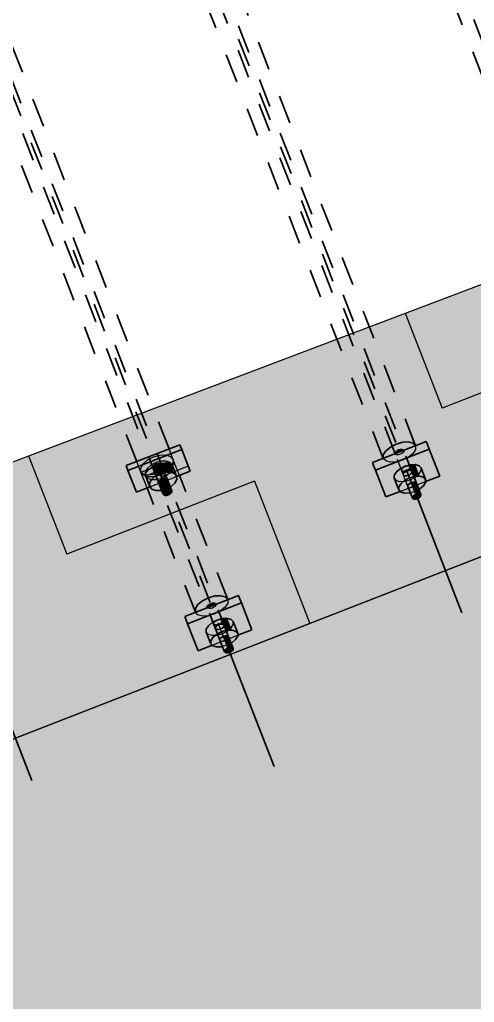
# Model space of a CAD drawing. Header units: metres. Extents: x 2688466 to 2688595, y 1221626 to 1221756.
# Drawn here: x 2688547.003 to 2688548.579, y 1221695.882 to 1221699.286 of the extents above; entities that cross this region are included whole.
import ezdxf

# ---------------------------------------------------------------- set-up
doc = ezdxf.new("R2010")
doc.units = ezdxf.units.M
doc.linetypes.add('AUSGEZOGEN', pattern=[0])
doc.linetypes.add('VERDECKT2_S2', pattern=[0.15, 0.1, -0.05])
for name, color, linetype, lineweight in [('Beton Ansicht', 7, 'AUSGEZOGEN', 35), ('Schnittbeschriftung', 7, 'AUSGEZOGEN', 50), ('Standard', 7, 'AUSGEZOGEN', 13)]:
    doc.layers.add(name, color=color, linetype=linetype, lineweight=lineweight)

msp = doc.modelspace()

# ---------------------------------------------------------------- hatches: boundary and pattern name
at = {"layer": 'Beton Ansicht', "linetype": 'AUSGEZOGEN', "lineweight": 13, "transparency": 33554687}
for color, points in [(6, [(2688548.4162, 1221697.8142), (2688548.4123, 1221697.8241), (2688548.226, 1221697.7515), (2688548.2298, 1221697.7416)]), (6, [(2688547.3716, 1221697.7409), (2688547.3782, 1221697.7238), (2688547.5646, 1221697.7964), (2688547.558, 1221697.8135)]), (6, [(2688547.3782, 1221697.7238), (2688547.4074, 1221697.6489), (2688547.4544, 1221697.6672), (2688547.4536, 1221697.6682), (2688547.4388, 1221697.706), (2688547.4395, 1221697.7147), (2688547.4472, 1221697.7248), (2688547.4607, 1221697.7349), (2688547.478, 1221697.7433), (2688547.4964, 1221697.7488), (2688547.5131, 1221697.7505), (2688547.5256, 1221697.7482), (2688547.532, 1221697.7423), (2688547.5468, 1221697.7045), (2688547.5468, 1221697.7032), (2688547.5938, 1221697.7215), (2688547.5646, 1221697.7964)]), (6, [(2688548.2298, 1221697.7416), (2688548.2361, 1221697.7254), (2688548.4225, 1221697.798), (2688548.4162, 1221697.8142)]), (6, [(2688548.2361, 1221697.7254), (2688548.2724, 1221697.6323), (2688548.3215, 1221697.6514), (2688548.3166, 1221697.6567), (2688548.3009, 1221697.697), (2688548.3009, 1221697.7073), (2688548.3081, 1221697.7188), (2688548.3212, 1221697.7297), (2688548.3384, 1221697.7384), (2688548.3569, 1221697.7436), (2688548.374, 1221697.7445), (2688548.387, 1221697.7408), (2688548.3941, 1221697.7333), (2688548.4098, 1221697.6929), (2688548.4097, 1221697.6857), (2688548.4588, 1221697.7048), (2688548.4225, 1221697.798)]), (5, [(2688548.3108, 1221697.7925), (2688548.3066, 1221697.789), (2688548.3086, 1221697.7837), (2688548.3135, 1221697.7856)]), (5, [(2688548.3163, 1221697.7952), (2688548.3108, 1221697.7925), (2688548.3135, 1221697.7856), (2688548.3192, 1221697.7878)]), (5, [(2688548.3222, 1221697.7969), (2688548.3163, 1221697.7952), (2688548.3192, 1221697.7878), (2688548.3249, 1221697.79)]), (5, [(2688548.3277, 1221697.7972), (2688548.3222, 1221697.7969), (2688548.3249, 1221697.79), (2688548.3297, 1221697.7919)]), (5, [(2688548.3318, 1221697.796), (2688548.3277, 1221697.7972), (2688548.3297, 1221697.7919), (2688548.3329, 1221697.7932)]), (5, [(2688548.3341, 1221697.7936), (2688548.3318, 1221697.796), (2688548.3329, 1221697.7932)]), (5, [(2688548.3066, 1221697.789), (2688548.3043, 1221697.7853), (2688548.3054, 1221697.7824), (2688548.3086, 1221697.7837)]), (5, [(2688548.3043, 1221697.7853), (2688548.3043, 1221697.782), (2688548.3054, 1221697.7824)]), (5, [(2688547.4531, 1221697.6798), (2688547.4599, 1221697.6924), (2688547.4472, 1221697.7248), (2688547.4395, 1221697.7147)]), (5, [(2688547.4599, 1221697.6924), (2688547.4727, 1221697.7041), (2688547.4607, 1221697.7349), (2688547.4472, 1221697.7248)]), (5, [(2688547.4727, 1221697.7041), (2688547.4898, 1221697.713), (2688547.478, 1221697.7433), (2688547.4607, 1221697.7349)]), (5, [(2688547.4898, 1221697.713), (2688547.5084, 1221697.7179), (2688547.4964, 1221697.7488), (2688547.478, 1221697.7433)]), (5, [(2688547.5084, 1221697.7179), (2688547.5257, 1221697.718), (2688547.5131, 1221697.7505), (2688547.4964, 1221697.7488)]), (5, [(2688547.5257, 1221697.718), (2688547.5392, 1221697.7133), (2688547.5256, 1221697.7482), (2688547.5131, 1221697.7505)]), (5, [(2688547.5392, 1221697.7133), (2688547.5468, 1221697.7045), (2688547.532, 1221697.7423), (2688547.5256, 1221697.7482)]), (5, [(2688548.3238, 1221697.6784), (2688548.337, 1221697.6894), (2688548.3212, 1221697.7297), (2688548.3081, 1221697.7188)]), (5, [(2688548.337, 1221697.6894), (2688548.3541, 1221697.6981), (2688548.3384, 1221697.7384), (2688548.3212, 1221697.7297)]), (5, [(2688548.3541, 1221697.6981), (2688548.3726, 1221697.7033), (2688548.3569, 1221697.7436), (2688548.3384, 1221697.7384)]), (5, [(2688548.3726, 1221697.7033), (2688548.3897, 1221697.7041), (2688548.374, 1221697.7445), (2688548.3569, 1221697.7436)]), (5, [(2688548.3897, 1221697.7041), (2688548.4027, 1221697.7005), (2688548.387, 1221697.7408), (2688548.374, 1221697.7445)]), (5, [(2688548.4027, 1221697.7005), (2688548.4098, 1221697.6929), (2688548.3941, 1221697.7333), (2688548.387, 1221697.7408)]), (5, [(2688547.4536, 1221697.6682), (2688547.4531, 1221697.6798), (2688547.4395, 1221697.7147), (2688547.4388, 1221697.706)]), (5, [(2688547.5276, 1221697.6686), (2688547.5405, 1221697.6802), (2688547.5472, 1221697.6928), (2688547.5468, 1221697.7045), (2688547.5392, 1221697.7133), (2688547.5257, 1221697.718), (2688547.5084, 1221697.7179), (2688547.4898, 1221697.713), (2688547.4727, 1221697.7041), (2688547.4599, 1221697.6924), (2688547.4531, 1221697.6798), (2688547.4536, 1221697.6682), (2688547.4611, 1221697.6593), (2688547.4746, 1221697.6546), (2688547.4919, 1221697.6547), (2688547.495, 1221697.6555), (2688547.4853, 1221697.6805), (2688547.4851, 1221697.6842), (2688547.4873, 1221697.6883), (2688547.4914, 1221697.692), (2688547.4968, 1221697.6949), (2688547.5028, 1221697.6964), (2688547.5083, 1221697.6965), (2688547.5127, 1221697.6949), (2688547.5151, 1221697.6921), (2688547.5248, 1221697.6671)]), (5, [(2688547.5, 1221697.6461), (2688547.5021, 1221697.6501), (2688547.4873, 1221697.6883), (2688547.4851, 1221697.6842)]), (5, [(2688547.5021, 1221697.6501), (2688547.5062, 1221697.6538), (2688547.4914, 1221697.692), (2688547.4873, 1221697.6883)]), (5, [(2688547.5062, 1221697.6538), (2688547.5117, 1221697.6567), (2688547.4968, 1221697.6949), (2688547.4914, 1221697.692)]), (5, [(2688547.5117, 1221697.6567), (2688547.5177, 1221697.6583), (2688547.5028, 1221697.6964), (2688547.4968, 1221697.6949)]), (5, [(2688547.5177, 1221697.6583), (2688547.5232, 1221697.6583), (2688547.5083, 1221697.6965), (2688547.5028, 1221697.6964)]), (5, [(2688547.5232, 1221697.6583), (2688547.5275, 1221697.6568), (2688547.5127, 1221697.6949), (2688547.5083, 1221697.6965)]), (5, [(2688547.5275, 1221697.6568), (2688547.5299, 1221697.654), (2688547.5151, 1221697.6921), (2688547.5127, 1221697.6949)]), (5, [(2688548.3167, 1221697.6669), (2688548.3238, 1221697.6784), (2688548.3081, 1221697.7188), (2688548.3009, 1221697.7073)]), (5, [(2688548.3166, 1221697.6567), (2688548.3167, 1221697.6669), (2688548.3009, 1221697.7073), (2688548.3009, 1221697.697)]), (5, [(2688548.3894, 1221697.6602), (2688548.4025, 1221697.6712), (2688548.4097, 1221697.6826), (2688548.4098, 1221697.6929), (2688548.4027, 1221697.7005), (2688548.3897, 1221697.7041), (2688548.3726, 1221697.7033), (2688548.3541, 1221697.6981), (2688548.337, 1221697.6894), (2688548.3238, 1221697.6784), (2688548.3167, 1221697.6669), (2688548.3166, 1221697.6567), (2688548.3236, 1221697.6491), (2688548.3366, 1221697.6455), (2688548.3537, 1221697.6463), (2688548.3568, 1221697.6472), (2688548.3483, 1221697.669), (2688548.3483, 1221697.6723), (2688548.3506, 1221697.676), (2688548.3548, 1221697.6795), (2688548.3603, 1221697.6823), (2688548.3662, 1221697.6839), (2688548.3717, 1221697.6842), (2688548.3758, 1221697.683), (2688548.3781, 1221697.6806), (2688548.3866, 1221697.6588)]), (5, [(2688547.5001, 1221697.6423), (2688547.5, 1221697.6461), (2688547.4851, 1221697.6842), (2688547.4853, 1221697.6805)]), (5, [(2688547.5279, 1221697.6462), (2688547.5301, 1221697.6502), (2688547.5299, 1221697.654), (2688547.5275, 1221697.6568), (2688547.5232, 1221697.6583), (2688547.5177, 1221697.6583), (2688547.5117, 1221697.6567), (2688547.5062, 1221697.6538), (2688547.5021, 1221697.6501), (2688547.5, 1221697.6461), (2688547.5001, 1221697.6423), (2688547.5025, 1221697.6395), (2688547.5068, 1221697.638), (2688547.5124, 1221697.638), (2688547.5184, 1221697.6396), (2688547.5238, 1221697.6425)]), (5, [(2688548.364, 1221697.6319), (2688548.3663, 1221697.6356), (2688548.3506, 1221697.676), (2688548.3483, 1221697.6723)]), (5, [(2688548.364, 1221697.6286), (2688548.364, 1221697.6319), (2688548.3483, 1221697.6723), (2688548.3483, 1221697.669)]), (5, [(2688548.3663, 1221697.6356), (2688548.3705, 1221697.6391), (2688548.3548, 1221697.6795), (2688548.3506, 1221697.676)]), (5, [(2688548.3705, 1221697.6391), (2688548.376, 1221697.6419), (2688548.3603, 1221697.6823), (2688548.3548, 1221697.6795)]), (5, [(2688548.376, 1221697.6419), (2688548.3819, 1221697.6436), (2688548.3662, 1221697.6839), (2688548.3603, 1221697.6823)]), (5, [(2688548.3819, 1221697.6436), (2688548.3874, 1221697.6438), (2688548.3717, 1221697.6842), (2688548.3662, 1221697.6839)]), (5, [(2688548.3874, 1221697.6438), (2688548.3916, 1221697.6427), (2688548.3758, 1221697.683), (2688548.3717, 1221697.6842)]), (5, [(2688548.3916, 1221697.6427), (2688548.3938, 1221697.6403), (2688548.3781, 1221697.6806), (2688548.3758, 1221697.683)]), (5, [(2688548.3915, 1221697.6333), (2688548.3938, 1221697.637), (2688548.3938, 1221697.6403), (2688548.3916, 1221697.6427), (2688548.3874, 1221697.6438), (2688548.3819, 1221697.6436), (2688548.376, 1221697.6419), (2688548.3705, 1221697.6391), (2688548.3663, 1221697.6356), (2688548.364, 1221697.6319), (2688548.364, 1221697.6286), (2688548.3662, 1221697.6262), (2688548.3704, 1221697.6251), (2688548.3759, 1221697.6253), (2688548.3818, 1221697.627), (2688548.3873, 1221697.6298)]), (6, [(2688547.7651, 1221697.2816), (2688547.7612, 1221697.2915), (2688547.5749, 1221697.2189), (2688547.5787, 1221697.209)]), (6, [(2688547.5787, 1221697.209), (2688547.585, 1221697.1928), (2688547.7714, 1221697.2654), (2688547.7651, 1221697.2816)]), (6, [(2688547.585, 1221697.1928), (2688547.6213, 1221697.0997), (2688547.6704, 1221697.1188), (2688547.6655, 1221697.1241), (2688547.6498, 1221697.1644), (2688547.6498, 1221697.1747), (2688547.657, 1221697.1862), (2688547.6701, 1221697.1971), (2688547.6873, 1221697.2058), (2688547.7058, 1221697.211), (2688547.7229, 1221697.2119), (2688547.7359, 1221697.2082), (2688547.7429, 1221697.2007), (2688547.7587, 1221697.1603), (2688547.7586, 1221697.1531), (2688547.8077, 1221697.1722), (2688547.7714, 1221697.2654)]), (5, [(2688547.6555, 1221697.2564), (2688547.6532, 1221697.2527), (2688547.6543, 1221697.2498), (2688547.6575, 1221697.2511)]), (5, [(2688547.6532, 1221697.2527), (2688547.6532, 1221697.2494), (2688547.6543, 1221697.2498)]), (5, [(2688547.6597, 1221697.2599), (2688547.6555, 1221697.2564), (2688547.6575, 1221697.2511), (2688547.6624, 1221697.253)]), (5, [(2688547.6652, 1221697.2626), (2688547.6597, 1221697.2599), (2688547.6624, 1221697.253), (2688547.6681, 1221697.2552)]), (5, [(2688547.6711, 1221697.2643), (2688547.6652, 1221697.2626), (2688547.6681, 1221697.2552), (2688547.6738, 1221697.2574)]), (5, [(2688547.6766, 1221697.2646), (2688547.6711, 1221697.2643), (2688547.6738, 1221697.2574), (2688547.6786, 1221697.2593)]), (5, [(2688547.6807, 1221697.2634), (2688547.6766, 1221697.2646), (2688547.6786, 1221697.2593), (2688547.6818, 1221697.2606)]), (5, [(2688547.683, 1221697.261), (2688547.6807, 1221697.2634), (2688547.6818, 1221697.2606)]), (5, [(2688547.703, 1221697.1655), (2688547.7215, 1221697.1707), (2688547.7058, 1221697.211), (2688547.6873, 1221697.2058)]), (5, [(2688547.7215, 1221697.1707), (2688547.7386, 1221697.1715), (2688547.7229, 1221697.2119), (2688547.7058, 1221697.211)]), (5, [(2688547.7386, 1221697.1715), (2688547.7516, 1221697.1679), (2688547.7359, 1221697.2082), (2688547.7229, 1221697.2119)]), (5, [(2688547.6656, 1221697.1344), (2688547.6727, 1221697.1458), (2688547.657, 1221697.1862), (2688547.6498, 1221697.1747)]), (5, [(2688547.6727, 1221697.1458), (2688547.6859, 1221697.1568), (2688547.6701, 1221697.1971), (2688547.657, 1221697.1862)]), (5, [(2688547.6859, 1221697.1568), (2688547.703, 1221697.1655), (2688547.6873, 1221697.2058), (2688547.6701, 1221697.1971)]), (5, [(2688547.7516, 1221697.1679), (2688547.7587, 1221697.1603), (2688547.7429, 1221697.2007), (2688547.7359, 1221697.2082)]), (5, [(2688547.6655, 1221697.1241), (2688547.6656, 1221697.1344), (2688547.6498, 1221697.1747), (2688547.6498, 1221697.1644)]), (5, [(2688547.7383, 1221697.1276), (2688547.7514, 1221697.1386), (2688547.7586, 1221697.15), (2688547.7587, 1221697.1603), (2688547.7516, 1221697.1679), (2688547.7386, 1221697.1715), (2688547.7215, 1221697.1707), (2688547.703, 1221697.1655), (2688547.6859, 1221697.1568), (2688547.6727, 1221697.1458), (2688547.6656, 1221697.1344), (2688547.6655, 1221697.1241), (2688547.6725, 1221697.1165), (2688547.6855, 1221697.1129), (2688547.7026, 1221697.1137), (2688547.7057, 1221697.1146), (2688547.6972, 1221697.1364), (2688547.6972, 1221697.1397), (2688547.6995, 1221697.1434), (2688547.7037, 1221697.1469), (2688547.7092, 1221697.1497), (2688547.7151, 1221697.1513), (2688547.7206, 1221697.1516), (2688547.7247, 1221697.1504), (2688547.727, 1221697.148), (2688547.7355, 1221697.1262)]), (5, [(2688547.7129, 1221697.0993), (2688547.7152, 1221697.103), (2688547.6995, 1221697.1434), (2688547.6972, 1221697.1397)]), (5, [(2688547.7152, 1221697.103), (2688547.7194, 1221697.1065), (2688547.7037, 1221697.1469), (2688547.6995, 1221697.1434)]), (5, [(2688547.7194, 1221697.1065), (2688547.7249, 1221697.1093), (2688547.7092, 1221697.1497), (2688547.7037, 1221697.1469)]), (5, [(2688547.7249, 1221697.1093), (2688547.7308, 1221697.111), (2688547.7151, 1221697.1513), (2688547.7092, 1221697.1497)]), (5, [(2688547.7308, 1221697.111), (2688547.7363, 1221697.1112), (2688547.7206, 1221697.1516), (2688547.7151, 1221697.1513)]), (5, [(2688547.7363, 1221697.1112), (2688547.7404, 1221697.1101), (2688547.7247, 1221697.1504), (2688547.7206, 1221697.1516)]), (5, [(2688547.7404, 1221697.1101), (2688547.7427, 1221697.1077), (2688547.727, 1221697.148), (2688547.7247, 1221697.1504)]), (5, [(2688547.7129, 1221697.096), (2688547.7129, 1221697.0993), (2688547.6972, 1221697.1397), (2688547.6972, 1221697.1364)]), (5, [(2688547.7404, 1221697.1007), (2688547.7427, 1221697.1044), (2688547.7427, 1221697.1077), (2688547.7404, 1221697.1101), (2688547.7363, 1221697.1112), (2688547.7308, 1221697.111), (2688547.7249, 1221697.1093), (2688547.7194, 1221697.1065), (2688547.7152, 1221697.103), (2688547.7129, 1221697.0993), (2688547.7129, 1221697.096), (2688547.7151, 1221697.0936), (2688547.7193, 1221697.0925), (2688547.7248, 1221697.0927), (2688547.7307, 1221697.0944), (2688547.7362, 1221697.0972)])]:
    msp.add_hatch(color=color, dxfattribs=at).paths.add_polyline_path(points)
at = {"layer": 'Standard', "linetype": 'AUSGEZOGEN', "lineweight": 13, "transparency": 33554559}
h = msp.add_hatch(color=7, dxfattribs=at)
h.set_gradient(color1=(140, 255, 140), color2=(140, 255, 140), one_color=1)
h.paths.add_polyline_path([(2688556.6801, 1221701.5129), (2688556.0548, 1221701.2597), (2688551.9919, 1221699.6639), (2688551.4983, 1221699.4705), (2688548.6365, 1221698.3814), (2688546.3199, 1221697.5047), (2688546.049, 1221697.4036), (2688543.6358, 1221696.4948), (2688543.975, 1221695.6237), (2688560.9653, 1221702.2407), (2688560.639, 1221703.0785)], flags=0)
at = {"layer": 'Standard', "linetype": 'AUSGEZOGEN', "lineweight": 25, "transparency": 33554687}
h = msp.add_hatch(dxfattribs=at)
h.set_pattern_fill('MUSTER', scale=0.6975, angle=201.28, style=0, pattern_type=2)
h.set_pattern_definition([(201.28, (2688527.2504, 1221729.3488), (-0.396802, -0.903084), [0.6975, -0.6975]), (291.28, (2688527.2504, 1221729.3488), (0.903084, -0.396802), [0.6975, -0.6975])])
h.paths.add_polyline_path([(2688556.0548, 1221701.2597), (2688551.9919, 1221699.6639), (2688551.4983, 1221699.4705), (2688548.6365, 1221698.3814), (2688546.3199, 1221697.5047), (2688546.049, 1221697.4036), (2688543.6358, 1221696.4948), (2688543.975, 1221695.6237), (2688560.9653, 1221702.2407), (2688560.639, 1221703.0785), (2688556.6801, 1221701.5129)], flags=0)
at = {"layer": 'Standard', "linetype": 'AUSGEZOGEN', "lineweight": 13, "transparency": 33554559}
h = msp.add_hatch(color=7, dxfattribs=at)
h.set_gradient(color1=(199, 199, 199), color2=(199, 199, 199), one_color=1)
h.paths.add_polyline_path([(2688555.2868, 1221693.8585), (2688555.5198, 1221693.9492), (2688554.4129, 1221696.7913), (2688561.9452, 1221699.7248), (2688560.9653, 1221702.2407), (2688546.1183, 1221696.4584), (2688547.4735, 1221692.9785), (2688548.6987, 1221693.1392), (2688548.7606, 1221692.9802), (2688554.7243, 1221695.3028)], flags=0)

# ---------------------------------------------------------------- linework, layer by layer
at = {"layer": 'Beton Ansicht', "linetype": 'VERDECKT2_S2', "lineweight": 35, "transparency": 33554687}
for p, q in [((2688548.8998, 1221698.3361), (2688547.1307, 1221702.8785)), ((2688548.9762, 1221698.2612), (2688547.1717, 1221702.8944)), ((2688548.3789, 1221697.6344), (2688546.4226, 1221702.6577)), ((2688548.3043, 1221697.782), (2688546.4185, 1221702.6239)), ((2688548.3781, 1221697.6806), (2688546.4484, 1221702.6355)), ((2688548.3751, 1221697.8096), (2688546.4894, 1221702.6515)), ((2688548.2633, 1221697.766), (2688546.3775, 1221702.6079)), ((2688547.515, 1221697.6481), (2688545.6832, 1221702.3517)), ((2688547.5151, 1221697.6921), (2688545.7106, 1221702.3254)), ((2688547.5207, 1221697.799), (2688545.7516, 1221702.3414)), ((2688547.4089, 1221697.7554), (2688545.6398, 1221702.2978)), ((2688547.4853, 1221697.6805), (2688545.6808, 1221702.3138)), ((2688547.724, 1221697.277), (2688547.5565, 1221697.707)), ((2688547.6122, 1221697.2334), (2688547.4447, 1221697.6635)), ((2688547.727, 1221697.148), (2688547.5299, 1221697.654)), ((2688547.6972, 1221697.1364), (2688547.5001, 1221697.6423)), ((2688547.6637, 1221697.2665), (2688547.515, 1221697.6481))]:
    msp.add_line(p, q, dxfattribs=at)
at = {"layer": 'Beton Ansicht', "linetype": 'AUSGEZOGEN', "lineweight": 35, "transparency": 33554687}
for p, q in [((2688548.226, 1221697.7515), (2688548.4123, 1221697.8241)), ((2688548.4162, 1221697.8142), (2688548.4123, 1221697.8241)), ((2688547.3716, 1221697.7409), (2688547.558, 1221697.8135)), ((2688547.5646, 1221697.7964), (2688547.3782, 1221697.7238)), ((2688547.558, 1221697.8135), (2688547.5646, 1221697.7964)), ((2688547.5938, 1221697.7215), (2688547.5646, 1221697.7964)), ((2688548.4225, 1221697.798), (2688548.2361, 1221697.7254)), ((2688548.2633, 1221697.7784), (2688548.2719, 1221697.7922)), ((2688548.2719, 1221697.7922), (2688548.2877, 1221697.8053)), ((2688548.2877, 1221697.8053), (2688548.3083, 1221697.8157)), ((2688548.3066, 1221697.789), (2688548.3108, 1221697.7925)), ((2688548.3083, 1221697.8157), (2688548.3305, 1221697.822)), ((2688548.3108, 1221697.7925), (2688548.3163, 1221697.7952)), ((2688548.3163, 1221697.7952), (2688548.3222, 1221697.7969)), ((2688548.3222, 1221697.7969), (2688548.3277, 1221697.7972)), ((2688548.3277, 1221697.7972), (2688548.3318, 1221697.796)), ((2688548.3305, 1221697.822), (2688548.351, 1221697.823)), ((2688548.3318, 1221697.796), (2688548.3341, 1221697.7936)), ((2688548.351, 1221697.823), (2688548.3667, 1221697.8186)), ((2688548.3667, 1221697.8186), (2688548.3751, 1221697.8096)), ((2688548.4162, 1221697.8142), (2688548.4225, 1221697.798)), ((2688548.4588, 1221697.7048), (2688548.4225, 1221697.798)), ((2688548.2633, 1221697.766), (2688548.2633, 1221697.7784)), ((2688548.3043, 1221697.7853), (2688548.3066, 1221697.789)), ((2688548.3043, 1221697.782), (2688548.3043, 1221697.7853)), ((2688547.3716, 1221697.7409), (2688547.3782, 1221697.7238)), ((2688547.3782, 1221697.7238), (2688547.4074, 1221697.6489)), ((2688547.4472, 1221697.7248), (2688547.4395, 1221697.7147)), ((2688547.4607, 1221697.7349), (2688547.4472, 1221697.7248)), ((2688547.478, 1221697.7433), (2688547.4607, 1221697.7349)), ((2688547.4964, 1221697.7488), (2688547.478, 1221697.7433)), ((2688547.5131, 1221697.7505), (2688547.4964, 1221697.7488)), ((2688547.5256, 1221697.7482), (2688547.5131, 1221697.7505)), ((2688547.532, 1221697.7423), (2688547.5256, 1221697.7482)), ((2688547.532, 1221697.7423), (2688547.5468, 1221697.7045)), ((2688547.5468, 1221697.7032), (2688547.5938, 1221697.7215)), ((2688548.226, 1221697.7515), (2688548.2298, 1221697.7416)), ((2688548.2298, 1221697.7416), (2688548.2361, 1221697.7254)), ((2688548.2361, 1221697.7254), (2688548.2724, 1221697.6323)), ((2688548.3212, 1221697.7297), (2688548.3081, 1221697.7188)), ((2688548.3384, 1221697.7384), (2688548.3212, 1221697.7297)), ((2688548.3569, 1221697.7436), (2688548.3384, 1221697.7384)), ((2688548.374, 1221697.7445), (2688548.3569, 1221697.7436)), ((2688548.387, 1221697.7408), (2688548.374, 1221697.7445)), ((2688548.3941, 1221697.7333), (2688548.387, 1221697.7408)), ((2688548.3941, 1221697.7333), (2688548.4098, 1221697.6929)), ((2688547.4395, 1221697.7147), (2688547.4388, 1221697.706)), ((2688547.4388, 1221697.706), (2688547.4536, 1221697.6682)), ((2688547.4531, 1221697.6798), (2688547.4599, 1221697.6924)), ((2688547.4599, 1221697.6924), (2688547.4727, 1221697.7041)), ((2688547.4727, 1221697.7041), (2688547.4898, 1221697.713)), ((2688547.4851, 1221697.6842), (2688547.4873, 1221697.6883)), ((2688547.4873, 1221697.6883), (2688547.4914, 1221697.692)), ((2688547.4898, 1221697.713), (2688547.5084, 1221697.7179)), ((2688547.4914, 1221697.692), (2688547.4968, 1221697.6949)), ((2688547.4968, 1221697.6949), (2688547.5028, 1221697.6964)), ((2688547.5028, 1221697.6964), (2688547.5083, 1221697.6965)), ((2688547.5083, 1221697.6965), (2688547.5127, 1221697.6949)), ((2688547.5084, 1221697.7179), (2688547.5257, 1221697.718)), ((2688547.5127, 1221697.6949), (2688547.5151, 1221697.6921)), ((2688547.5299, 1221697.654), (2688547.5151, 1221697.6921)), ((2688547.5257, 1221697.718), (2688547.5392, 1221697.7133)), ((2688547.5392, 1221697.7133), (2688547.5468, 1221697.7045)), ((2688547.5472, 1221697.6928), (2688547.5405, 1221697.6802)), ((2688547.5468, 1221697.7045), (2688547.5472, 1221697.6928)), ((2688548.3081, 1221697.7188), (2688548.3009, 1221697.7073)), ((2688548.3009, 1221697.7073), (2688548.3009, 1221697.697)), ((2688548.3009, 1221697.697), (2688548.3166, 1221697.6567)), ((2688548.3238, 1221697.6784), (2688548.337, 1221697.6894)), ((2688548.337, 1221697.6894), (2688548.3541, 1221697.6981)), ((2688548.3541, 1221697.6981), (2688548.3726, 1221697.7033)), ((2688548.3726, 1221697.7033), (2688548.3897, 1221697.7041)), ((2688548.3897, 1221697.7041), (2688548.4027, 1221697.7005)), ((2688548.4027, 1221697.7005), (2688548.4098, 1221697.6929)), ((2688548.4097, 1221697.6857), (2688548.4588, 1221697.7048)), ((2688548.4098, 1221697.6929), (2688548.4097, 1221697.6826)), ((2688547.4074, 1221697.6489), (2688547.4544, 1221697.6672)), ((2688547.4536, 1221697.6682), (2688547.4531, 1221697.6798)), ((2688547.4611, 1221697.6593), (2688547.4536, 1221697.6682)), ((2688547.4746, 1221697.6546), (2688547.4611, 1221697.6593)), ((2688547.4919, 1221697.6547), (2688547.4746, 1221697.6546)), ((2688547.4853, 1221697.6805), (2688547.4851, 1221697.6842)), ((2688547.5001, 1221697.6423), (2688547.4853, 1221697.6805)), ((2688547.495, 1221697.6555), (2688547.4919, 1221697.6547)), ((2688547.5021, 1221697.6501), (2688547.5062, 1221697.6538)), ((2688547.5062, 1221697.6538), (2688547.5117, 1221697.6567)), ((2688547.5117, 1221697.6567), (2688547.5177, 1221697.6583)), ((2688547.5177, 1221697.6583), (2688547.5232, 1221697.6583)), ((2688547.5232, 1221697.6583), (2688547.5275, 1221697.6568)), ((2688547.5276, 1221697.6686), (2688547.5248, 1221697.6671)), ((2688547.5275, 1221697.6568), (2688547.5299, 1221697.654)), ((2688547.5405, 1221697.6802), (2688547.5276, 1221697.6686)), ((2688547.5299, 1221697.654), (2688547.5301, 1221697.6502)), ((2688548.3166, 1221697.6567), (2688548.3167, 1221697.6669)), ((2688548.3236, 1221697.6491), (2688548.3166, 1221697.6567)), ((2688548.3167, 1221697.6669), (2688548.3238, 1221697.6784)), ((2688548.3506, 1221697.676), (2688548.3483, 1221697.6723)), ((2688548.3483, 1221697.6723), (2688548.3483, 1221697.669)), ((2688548.364, 1221697.6286), (2688548.3483, 1221697.669)), ((2688548.3548, 1221697.6795), (2688548.3506, 1221697.676)), ((2688548.3603, 1221697.6823), (2688548.3548, 1221697.6795)), ((2688548.3662, 1221697.6839), (2688548.3603, 1221697.6823)), ((2688548.3717, 1221697.6842), (2688548.3662, 1221697.6839)), ((2688548.3758, 1221697.683), (2688548.3717, 1221697.6842)), ((2688548.3781, 1221697.6806), (2688548.3758, 1221697.683)), ((2688548.3938, 1221697.6403), (2688548.3781, 1221697.6806)), ((2688548.3894, 1221697.6602), (2688548.3866, 1221697.6588)), ((2688548.4025, 1221697.6712), (2688548.3894, 1221697.6602)), ((2688548.4097, 1221697.6826), (2688548.4025, 1221697.6712)), ((2688547.5, 1221697.6461), (2688547.5021, 1221697.6501)), ((2688547.5001, 1221697.6423), (2688547.5, 1221697.6461)), ((2688547.5025, 1221697.6395), (2688547.5001, 1221697.6423)), ((2688547.5068, 1221697.638), (2688547.5025, 1221697.6395)), ((2688547.5124, 1221697.638), (2688547.5068, 1221697.638)), ((2688547.5184, 1221697.6396), (2688547.5124, 1221697.638)), ((2688547.5238, 1221697.6425), (2688547.5184, 1221697.6396)), ((2688547.5279, 1221697.6462), (2688547.5238, 1221697.6425)), ((2688547.5301, 1221697.6502), (2688547.5279, 1221697.6462)), ((2688548.2724, 1221697.6323), (2688548.3215, 1221697.6514)), ((2688548.3366, 1221697.6455), (2688548.3236, 1221697.6491)), ((2688548.3537, 1221697.6463), (2688548.3366, 1221697.6455)), ((2688548.3568, 1221697.6472), (2688548.3537, 1221697.6463)), ((2688548.364, 1221697.6319), (2688548.3663, 1221697.6356)), ((2688548.364, 1221697.6286), (2688548.364, 1221697.6319)), ((2688548.3662, 1221697.6262), (2688548.364, 1221697.6286)), ((2688548.3704, 1221697.6251), (2688548.3662, 1221697.6262)), ((2688548.3663, 1221697.6356), (2688548.3705, 1221697.6391)), ((2688548.3759, 1221697.6253), (2688548.3704, 1221697.6251)), ((2688548.3705, 1221697.6391), (2688548.376, 1221697.6419)), ((2688548.3818, 1221697.627), (2688548.3759, 1221697.6253)), ((2688548.376, 1221697.6419), (2688548.3819, 1221697.6436)), ((2688548.536, 1221697.231), (2688548.3789, 1221697.6344)), ((2688548.3873, 1221697.6298), (2688548.3818, 1221697.627)), ((2688548.3819, 1221697.6436), (2688548.3874, 1221697.6438)), ((2688548.3915, 1221697.6333), (2688548.3873, 1221697.6298)), ((2688548.3874, 1221697.6438), (2688548.3916, 1221697.6427)), ((2688548.3938, 1221697.637), (2688548.3915, 1221697.6333)), ((2688548.3916, 1221697.6427), (2688548.3938, 1221697.6403)), ((2688548.3938, 1221697.6403), (2688548.3938, 1221697.637)), ((2688547.5749, 1221697.2189), (2688547.7612, 1221697.2915)), ((2688547.6366, 1221697.2727), (2688547.6572, 1221697.2831)), ((2688547.6572, 1221697.2831), (2688547.6794, 1221697.2894)), ((2688547.6794, 1221697.2894), (2688547.6999, 1221697.2904)), ((2688547.6999, 1221697.2904), (2688547.7155, 1221697.286)), ((2688547.7155, 1221697.286), (2688547.724, 1221697.277)), ((2688547.7651, 1221697.2816), (2688547.7612, 1221697.2915)), ((2688547.7651, 1221697.2816), (2688547.7714, 1221697.2654)), ((2688547.7714, 1221697.2654), (2688547.585, 1221697.1928)), ((2688547.6122, 1221697.2458), (2688547.6208, 1221697.2596)), ((2688547.6122, 1221697.2334), (2688547.6122, 1221697.2458)), ((2688547.6208, 1221697.2596), (2688547.6366, 1221697.2727)), ((2688547.6532, 1221697.2527), (2688547.6555, 1221697.2564)), ((2688547.6532, 1221697.2494), (2688547.6532, 1221697.2527)), ((2688547.6555, 1221697.2564), (2688547.6597, 1221697.2599)), ((2688547.6597, 1221697.2599), (2688547.6652, 1221697.2626)), ((2688547.6652, 1221697.2626), (2688547.6711, 1221697.2643)), ((2688547.6711, 1221697.2643), (2688547.6766, 1221697.2646)), ((2688547.6766, 1221697.2646), (2688547.6807, 1221697.2634)), ((2688547.6807, 1221697.2634), (2688547.683, 1221697.261)), ((2688547.8077, 1221697.1722), (2688547.7714, 1221697.2654)), ((2688547.5749, 1221697.2189), (2688547.5787, 1221697.209)), ((2688547.7058, 1221697.211), (2688547.6873, 1221697.2058)), ((2688547.7229, 1221697.2119), (2688547.7058, 1221697.211)), ((2688547.7359, 1221697.2082), (2688547.7229, 1221697.2119)), ((2688547.5787, 1221697.209), (2688547.585, 1221697.1928)), ((2688547.585, 1221697.1928), (2688547.6213, 1221697.0997)), ((2688547.657, 1221697.1862), (2688547.6498, 1221697.1747)), ((2688547.6701, 1221697.1971), (2688547.657, 1221697.1862)), ((2688547.6873, 1221697.2058), (2688547.6701, 1221697.1971)), ((2688547.7429, 1221697.2007), (2688547.7359, 1221697.2082)), ((2688547.7429, 1221697.2007), (2688547.7587, 1221697.1603)), ((2688547.6498, 1221697.1747), (2688547.6498, 1221697.1644)), ((2688547.6498, 1221697.1644), (2688547.6655, 1221697.1241)), ((2688547.6656, 1221697.1344), (2688547.6727, 1221697.1458)), ((2688547.6727, 1221697.1458), (2688547.6859, 1221697.1568)), ((2688547.6859, 1221697.1568), (2688547.703, 1221697.1655)), ((2688547.6995, 1221697.1434), (2688547.6972, 1221697.1397)), ((2688547.7037, 1221697.1469), (2688547.6995, 1221697.1434)), ((2688547.703, 1221697.1655), (2688547.7215, 1221697.1707)), ((2688547.7092, 1221697.1497), (2688547.7037, 1221697.1469)), ((2688547.7151, 1221697.1513), (2688547.7092, 1221697.1497)), ((2688547.7206, 1221697.1516), (2688547.7151, 1221697.1513)), ((2688547.7247, 1221697.1504), (2688547.7206, 1221697.1516)), ((2688547.7215, 1221697.1707), (2688547.7386, 1221697.1715)), ((2688547.727, 1221697.148), (2688547.7247, 1221697.1504)), ((2688547.7427, 1221697.1077), (2688547.727, 1221697.148)), ((2688547.7386, 1221697.1715), (2688547.7516, 1221697.1679)), ((2688547.7586, 1221697.15), (2688547.7514, 1221697.1386)), ((2688547.7516, 1221697.1679), (2688547.7587, 1221697.1603)), ((2688547.7586, 1221697.1531), (2688547.8077, 1221697.1722)), ((2688547.7587, 1221697.1603), (2688547.7586, 1221697.15)), ((2688547.6213, 1221697.0997), (2688547.6704, 1221697.1188)), ((2688547.6655, 1221697.1241), (2688547.6656, 1221697.1344)), ((2688547.6725, 1221697.1165), (2688547.6655, 1221697.1241)), ((2688547.6855, 1221697.1129), (2688547.6725, 1221697.1165)), ((2688547.7026, 1221697.1137), (2688547.6855, 1221697.1129)), ((2688547.6972, 1221697.1397), (2688547.6972, 1221697.1364)), ((2688547.7129, 1221697.096), (2688547.6972, 1221697.1364)), ((2688547.7057, 1221697.1146), (2688547.7026, 1221697.1137)), ((2688547.7194, 1221697.1065), (2688547.7249, 1221697.1093)), ((2688547.7249, 1221697.1093), (2688547.7308, 1221697.111)), ((2688547.7308, 1221697.111), (2688547.7363, 1221697.1112)), ((2688547.7383, 1221697.1276), (2688547.7355, 1221697.1262)), ((2688547.7363, 1221697.1112), (2688547.7404, 1221697.1101)), ((2688547.7514, 1221697.1386), (2688547.7383, 1221697.1276)), ((2688547.7404, 1221697.1101), (2688547.7427, 1221697.1077)), ((2688547.7129, 1221697.0993), (2688547.7152, 1221697.103)), ((2688547.7129, 1221697.096), (2688547.7129, 1221697.0993)), ((2688547.7151, 1221697.0936), (2688547.7129, 1221697.096)), ((2688547.7193, 1221697.0925), (2688547.7151, 1221697.0936)), ((2688547.7152, 1221697.103), (2688547.7194, 1221697.1065)), ((2688547.7248, 1221697.0927), (2688547.7193, 1221697.0925)), ((2688547.7307, 1221697.0944), (2688547.7248, 1221697.0927)), ((2688547.8849, 1221696.6984), (2688547.7278, 1221697.1019)), ((2688547.7362, 1221697.0972), (2688547.7307, 1221697.0944)), ((2688547.7404, 1221697.1007), (2688547.7362, 1221697.0972)), ((2688547.7427, 1221697.1044), (2688547.7404, 1221697.1007)), ((2688547.7427, 1221697.1077), (2688547.7427, 1221697.1044)), ((2688547.0451, 1221696.6503), (2688546.888, 1221697.0538))]:
    msp.add_line(p, q, dxfattribs=at)
at = {"layer": 'Beton Ansicht', "linetype": 'VERDECKT2_S2', "lineweight": 25, "transparency": 33554687}
for p, q in [((2688547.5353, 1221697.7615), (2688547.5207, 1221697.799)), ((2688548.3341, 1221697.7903), (2688548.3318, 1221697.7866)), ((2688548.3341, 1221697.7936), (2688548.3341, 1221697.7903)), ((2688548.375, 1221697.7972), (2688548.3664, 1221697.7834)), ((2688548.3751, 1221697.8096), (2688548.375, 1221697.7972)), ((2688547.4234, 1221697.718), (2688547.4089, 1221697.7554)), ((2688547.4234, 1221697.718), (2688547.5353, 1221697.7615)), ((2688547.431, 1221697.747), (2688547.4464, 1221697.761)), ((2688547.4464, 1221697.761), (2688547.4669, 1221697.7718)), ((2688547.4669, 1221697.7718), (2688547.4892, 1221697.7777)), ((2688547.4935, 1221697.7561), (2688547.4749, 1221697.7512)), ((2688547.4892, 1221697.7777), (2688547.5101, 1221697.7778)), ((2688547.5109, 1221697.7562), (2688547.4935, 1221697.7561)), ((2688547.5101, 1221697.7778), (2688547.5262, 1221697.7721)), ((2688547.5244, 1221697.7515), (2688547.5109, 1221697.7562)), ((2688547.5262, 1221697.7721), (2688547.5353, 1221697.7615)), ((2688547.5353, 1221697.7615), (2688547.5344, 1221697.7511)), ((2688547.5565, 1221697.707), (2688547.5353, 1221697.7615)), ((2688547.5353, 1221697.7615), (2688547.5358, 1221697.7476)), ((2688548.2717, 1221697.757), (2688548.2633, 1221697.766)), ((2688548.2873, 1221697.7526), (2688548.2717, 1221697.757)), ((2688548.3065, 1221697.7796), (2688548.3043, 1221697.782)), ((2688548.3483, 1221697.669), (2688548.3043, 1221697.782)), ((2688548.3107, 1221697.7784), (2688548.3065, 1221697.7796)), ((2688548.3301, 1221697.7598), (2688548.3078, 1221697.7536)), ((2688548.3161, 1221697.7787), (2688548.3107, 1221697.7784)), ((2688548.3221, 1221697.7803), (2688548.3161, 1221697.7787)), ((2688548.3276, 1221697.7831), (2688548.3221, 1221697.7803)), ((2688548.3318, 1221697.7866), (2688548.3276, 1221697.7831)), ((2688548.3506, 1221697.7703), (2688548.3301, 1221697.7598)), ((2688548.3664, 1221697.7834), (2688548.3506, 1221697.7703)), ((2688547.5871, 1221697.7386), (2688547.4007, 1221697.666)), ((2688547.4229, 1221697.7319), (2688547.431, 1221697.747)), ((2688547.4234, 1221697.718), (2688547.4229, 1221697.7319)), ((2688547.445, 1221697.7305), (2688547.4383, 1221697.7179)), ((2688547.4395, 1221697.7054), (2688547.5319, 1221697.7414)), ((2688547.4579, 1221697.7422), (2688547.445, 1221697.7305)), ((2688547.4749, 1221697.7512), (2688547.4579, 1221697.7422)), ((2688547.4643, 1221697.7377), (2688547.4665, 1221697.7417)), ((2688547.4644, 1221697.7339), (2688547.4643, 1221697.7377)), ((2688547.4644, 1221697.7339), (2688547.4647, 1221697.7367)), ((2688547.4669, 1221697.7311), (2688547.4644, 1221697.7339)), ((2688547.4665, 1221697.732), (2688547.4644, 1221697.7339)), ((2688547.4647, 1221697.7367), (2688547.4671, 1221697.74)), ((2688547.4665, 1221697.7417), (2688547.4706, 1221697.7454)), ((2688547.4705, 1221697.7313), (2688547.4665, 1221697.732)), ((2688547.4712, 1221697.7296), (2688547.4669, 1221697.7311)), ((2688547.4671, 1221697.74), (2688547.4714, 1221697.7432)), ((2688547.4724, 1221697.7264), (2688547.4702, 1221697.7224)), ((2688547.4702, 1221697.7224), (2688547.4704, 1221697.7187)), ((2688547.4758, 1221697.7319), (2688547.4705, 1221697.7313)), ((2688547.4706, 1221697.7454), (2688547.476, 1221697.7483)), ((2688547.4732, 1221697.7244), (2688547.4707, 1221697.7211)), ((2688547.4767, 1221697.7296), (2688547.4712, 1221697.7296)), ((2688547.4714, 1221697.7432), (2688547.477, 1221697.7459)), ((2688547.4765, 1221697.7302), (2688547.4724, 1221697.7264)), ((2688547.4775, 1221697.7276), (2688547.4732, 1221697.7244)), ((2688547.4817, 1221697.7336), (2688547.4758, 1221697.7319)), ((2688547.476, 1221697.7483), (2688547.482, 1221697.7499)), ((2688547.482, 1221697.733), (2688547.4765, 1221697.7302)), ((2688547.4827, 1221697.7312), (2688547.4767, 1221697.7296)), ((2688547.477, 1221697.7459), (2688547.4829, 1221697.7476)), ((2688547.483, 1221697.7303), (2688547.4775, 1221697.7276)), ((2688547.4873, 1221697.7363), (2688547.4817, 1221697.7336)), ((2688547.482, 1221697.7499), (2688547.4875, 1221697.7499)), ((2688547.4879, 1221697.7346), (2688547.482, 1221697.733)), ((2688547.4881, 1221697.7341), (2688547.4827, 1221697.7312)), ((2688547.4829, 1221697.7476), (2688547.4882, 1221697.7482)), ((2688547.4889, 1221697.732), (2688547.483, 1221697.7303)), ((2688547.4916, 1221697.7395), (2688547.4873, 1221697.7363)), ((2688547.4875, 1221697.7499), (2688547.4919, 1221697.7484)), ((2688547.4935, 1221697.7346), (2688547.4879, 1221697.7346)), ((2688547.4922, 1221697.7378), (2688547.4881, 1221697.7341)), ((2688547.4882, 1221697.7482), (2688547.4922, 1221697.7474)), ((2688547.509, 1221697.7269), (2688547.4883, 1221697.7168)), ((2688547.4943, 1221697.7326), (2688547.4889, 1221697.732)), ((2688547.494, 1221697.7428), (2688547.4916, 1221697.7395)), ((2688547.4919, 1221697.7484), (2688547.4943, 1221697.7456)), ((2688547.4922, 1221697.7474), (2688547.4943, 1221697.7456)), ((2688547.4944, 1221697.7418), (2688547.4922, 1221697.7378)), ((2688547.4933, 1221697.7208), (2688547.4976, 1221697.724)), ((2688547.4978, 1221697.7331), (2688547.4935, 1221697.7346)), ((2688547.4943, 1221697.7456), (2688547.494, 1221697.7428)), ((2688547.4941, 1221697.7188), (2688547.4982, 1221697.7225)), ((2688547.4943, 1221697.7456), (2688547.4944, 1221697.7418)), ((2688547.4983, 1221697.7319), (2688547.4943, 1221697.7326)), ((2688547.4976, 1221697.724), (2688547.5001, 1221697.7272)), ((2688547.5002, 1221697.7303), (2688547.4978, 1221697.7331)), ((2688547.4982, 1221697.7225), (2688547.5003, 1221697.7266)), ((2688547.5003, 1221697.73), (2688547.4983, 1221697.7319)), ((2688547.5001, 1221697.7272), (2688547.5003, 1221697.73)), ((2688547.5003, 1221697.7266), (2688547.5002, 1221697.7303)), ((2688547.5252, 1221697.7389), (2688547.509, 1221697.7269)), ((2688547.5277, 1221697.7325), (2688547.5123, 1221697.7184)), ((2688547.5319, 1221697.7426), (2688547.5244, 1221697.7515)), ((2688547.5344, 1221697.7511), (2688547.5252, 1221697.7389)), ((2688547.5256, 1221697.7184), (2688547.5323, 1221697.731)), ((2688547.5358, 1221697.7476), (2688547.5277, 1221697.7325)), ((2688547.5323, 1221697.731), (2688547.5319, 1221697.7426)), ((2688547.5319, 1221697.7426), (2688547.532, 1221697.7423)), ((2688547.5319, 1221697.7414), (2688547.532, 1221697.7423)), ((2688548.3078, 1221697.7536), (2688548.2873, 1221697.7526)), ((2688548.3286, 1221697.7325), (2688548.3263, 1221697.7288)), ((2688548.3263, 1221697.7288), (2688548.3286, 1221697.7325)), ((2688548.3263, 1221697.7288), (2688548.3263, 1221697.7255)), ((2688548.3263, 1221697.7255), (2688548.3263, 1221697.7288)), ((2688548.3263, 1221697.7255), (2688548.3285, 1221697.7231)), ((2688548.3285, 1221697.7231), (2688548.3263, 1221697.7255)), ((2688548.3285, 1221697.7231), (2688548.3327, 1221697.7219)), ((2688548.3327, 1221697.7219), (2688548.3285, 1221697.7231)), ((2688548.3328, 1221697.736), (2688548.3286, 1221697.7325)), ((2688548.3286, 1221697.7325), (2688548.3328, 1221697.736)), ((2688548.3327, 1221697.7219), (2688548.3381, 1221697.7222)), ((2688548.3381, 1221697.7222), (2688548.3327, 1221697.7219)), ((2688548.3383, 1221697.7387), (2688548.3328, 1221697.736)), ((2688548.3328, 1221697.736), (2688548.3383, 1221697.7387)), ((2688548.3381, 1221697.7222), (2688548.3441, 1221697.7238)), ((2688548.3441, 1221697.7238), (2688548.3381, 1221697.7222)), ((2688548.3442, 1221697.7404), (2688548.3383, 1221697.7387)), ((2688548.3383, 1221697.7387), (2688548.3442, 1221697.7404)), ((2688548.3391, 1221697.7198), (2688548.3446, 1221697.7226)), ((2688548.3446, 1221697.7226), (2688548.3391, 1221697.7198)), ((2688548.3441, 1221697.7238), (2688548.3496, 1221697.7266)), ((2688548.3496, 1221697.7266), (2688548.3441, 1221697.7238)), ((2688548.3497, 1221697.7407), (2688548.3442, 1221697.7404)), ((2688548.3442, 1221697.7404), (2688548.3497, 1221697.7407)), ((2688548.3446, 1221697.7226), (2688548.3505, 1221697.7243)), ((2688548.3505, 1221697.7243), (2688548.3446, 1221697.7226)), ((2688548.3496, 1221697.7266), (2688548.3538, 1221697.7301)), ((2688548.3538, 1221697.7301), (2688548.3496, 1221697.7266)), ((2688548.3538, 1221697.7395), (2688548.3497, 1221697.7407)), ((2688548.3497, 1221697.7407), (2688548.3538, 1221697.7395)), ((2688548.3505, 1221697.7243), (2688548.3559, 1221697.7245)), ((2688548.3559, 1221697.7245), (2688548.3505, 1221697.7243)), ((2688548.3561, 1221697.7371), (2688548.3538, 1221697.7395)), ((2688548.3538, 1221697.7395), (2688548.3561, 1221697.7371)), ((2688548.3538, 1221697.7301), (2688548.3561, 1221697.7338)), ((2688548.3561, 1221697.7338), (2688548.3538, 1221697.7301)), ((2688548.3559, 1221697.7245), (2688548.3601, 1221697.7234)), ((2688548.3601, 1221697.7234), (2688548.3559, 1221697.7245)), ((2688548.3561, 1221697.7338), (2688548.3561, 1221697.7371)), ((2688548.3561, 1221697.7371), (2688548.3561, 1221697.7338)), ((2688548.3601, 1221697.7234), (2688548.3624, 1221697.721)), ((2688548.3624, 1221697.721), (2688548.3601, 1221697.7234)), ((2688548.3868, 1221697.7115), (2688548.394, 1221697.723)), ((2688548.394, 1221697.723), (2688548.3941, 1221697.7333)), ((2688547.4447, 1221697.6635), (2688547.4234, 1221697.718)), ((2688547.4325, 1221697.7074), (2688547.4234, 1221697.718)), ((2688547.4311, 1221697.7109), (2688547.4234, 1221697.718)), ((2688547.4461, 1221697.7081), (2688547.4311, 1221697.7109)), ((2688547.4486, 1221697.7017), (2688547.4325, 1221697.7074)), ((2688547.4383, 1221697.7179), (2688547.4387, 1221697.7063)), ((2688547.4387, 1221697.7063), (2688547.4462, 1221697.6975)), ((2688547.4387, 1221697.7063), (2688547.4388, 1221697.706)), ((2688547.4388, 1221697.706), (2688547.4395, 1221697.7054)), ((2688547.4662, 1221697.7102), (2688547.4461, 1221697.7081)), ((2688547.4462, 1221697.6975), (2688547.4597, 1221697.6928)), ((2688547.4695, 1221697.7018), (2688547.4486, 1221697.7017)), ((2688547.4544, 1221697.6672), (2688547.5468, 1221697.7032)), ((2688547.4597, 1221697.6928), (2688547.4771, 1221697.6928)), ((2688547.4883, 1221697.7168), (2688547.4662, 1221697.7102)), ((2688547.4918, 1221697.7077), (2688547.4695, 1221697.7018)), ((2688547.4704, 1221697.7187), (2688547.4728, 1221697.7158)), ((2688547.4707, 1221697.7211), (2688547.4705, 1221697.7184)), ((2688547.4705, 1221697.7184), (2688547.4725, 1221697.7165)), ((2688547.4725, 1221697.7165), (2688547.4766, 1221697.7157)), ((2688547.4728, 1221697.7158), (2688547.4771, 1221697.7143)), ((2688547.4766, 1221697.7157), (2688547.4819, 1221697.7163)), ((2688547.4771, 1221697.7143), (2688547.4827, 1221697.7144)), ((2688547.4771, 1221697.6928), (2688547.4957, 1221697.6978)), ((2688547.4819, 1221697.7163), (2688547.4878, 1221697.7181)), ((2688547.4827, 1221697.7144), (2688547.4886, 1221697.7159)), ((2688547.4878, 1221697.7181), (2688547.4933, 1221697.7208)), ((2688547.4886, 1221697.7159), (2688547.4941, 1221697.7188)), ((2688547.5123, 1221697.7184), (2688547.4918, 1221697.7077)), ((2688547.4957, 1221697.6978), (2688547.5127, 1221697.7067)), ((2688547.5127, 1221697.7067), (2688547.5256, 1221697.7184)), ((2688547.5152, 1221697.6884), (2688547.5131, 1221697.6844)), ((2688547.5151, 1221697.6921), (2688547.5152, 1221697.6884)), ((2688548.3009, 1221697.697), (2688548.3079, 1221697.6895)), ((2688548.3079, 1221697.6895), (2688548.3209, 1221697.6858)), ((2688548.3325, 1221697.7093), (2688548.3326, 1221697.7126)), ((2688548.3326, 1221697.7126), (2688548.3325, 1221697.7093)), ((2688548.3348, 1221697.7069), (2688548.3325, 1221697.7093)), ((2688548.3325, 1221697.7093), (2688548.3348, 1221697.7069)), ((2688548.3326, 1221697.7126), (2688548.3349, 1221697.7163)), ((2688548.3349, 1221697.7163), (2688548.3326, 1221697.7126)), ((2688548.339, 1221697.7058), (2688548.3348, 1221697.7069)), ((2688548.3348, 1221697.7069), (2688548.339, 1221697.7058)), ((2688548.3349, 1221697.7163), (2688548.3391, 1221697.7198)), ((2688548.3391, 1221697.7198), (2688548.3349, 1221697.7163)), ((2688548.338, 1221697.6867), (2688548.3565, 1221697.6919)), ((2688548.3444, 1221697.706), (2688548.339, 1221697.7058)), ((2688548.339, 1221697.7058), (2688548.3444, 1221697.706)), ((2688548.3504, 1221697.7077), (2688548.3444, 1221697.706)), ((2688548.3444, 1221697.706), (2688548.3504, 1221697.7077)), ((2688548.3558, 1221697.7105), (2688548.3504, 1221697.7077)), ((2688548.3504, 1221697.7077), (2688548.3558, 1221697.7105)), ((2688548.3601, 1221697.714), (2688548.3558, 1221697.7105)), ((2688548.3558, 1221697.7105), (2688548.3601, 1221697.714)), ((2688548.3565, 1221697.6919), (2688548.3737, 1221697.7006)), ((2688548.3623, 1221697.7177), (2688548.3601, 1221697.714)), ((2688548.3601, 1221697.714), (2688548.3623, 1221697.7177)), ((2688548.3624, 1221697.721), (2688548.3623, 1221697.7177)), ((2688548.3623, 1221697.7177), (2688548.3624, 1221697.721)), ((2688548.3737, 1221697.7006), (2688548.3868, 1221697.7115)), ((2688547.4877, 1221697.6777), (2688547.4853, 1221697.6805)), ((2688547.492, 1221697.6762), (2688547.4877, 1221697.6777)), ((2688547.4975, 1221697.6762), (2688547.492, 1221697.6762)), ((2688547.5106, 1221697.6596), (2688547.495, 1221697.6555)), ((2688547.5035, 1221697.6778), (2688547.4975, 1221697.6762)), ((2688547.5089, 1221697.6806), (2688547.5035, 1221697.6778)), ((2688547.5131, 1221697.6844), (2688547.5089, 1221697.6806)), ((2688547.5248, 1221697.6671), (2688547.5106, 1221697.6596)), ((2688548.3209, 1221697.6858), (2688548.338, 1221697.6867)), ((2688548.3215, 1221697.6514), (2688548.4097, 1221697.6857)), ((2688548.3483, 1221697.669), (2688548.3505, 1221697.6666)), ((2688548.3505, 1221697.6666), (2688548.3547, 1221697.6654)), ((2688548.3547, 1221697.6654), (2688548.3601, 1221697.6657)), ((2688548.3601, 1221697.6657), (2688548.3661, 1221697.6673)), ((2688548.3661, 1221697.6673), (2688548.3716, 1221697.6701)), ((2688548.3716, 1221697.6701), (2688548.3758, 1221697.6736)), ((2688548.3866, 1221697.6588), (2688548.3722, 1221697.6515)), ((2688548.3758, 1221697.6736), (2688548.3781, 1221697.6773)), ((2688548.3781, 1221697.6773), (2688548.3781, 1221697.6806)), ((2688548.3722, 1221697.6515), (2688548.3568, 1221697.6472)), ((2688547.6554, 1221697.247), (2688547.6532, 1221697.2494)), ((2688547.6596, 1221697.2458), (2688547.6554, 1221697.247)), ((2688547.665, 1221697.2461), (2688547.6596, 1221697.2458)), ((2688547.7278, 1221697.1019), (2688547.6637, 1221697.2665)), ((2688547.671, 1221697.2477), (2688547.665, 1221697.2461)), ((2688547.6764, 1221697.2505), (2688547.671, 1221697.2477)), ((2688547.6807, 1221697.254), (2688547.6764, 1221697.2505)), ((2688547.6829, 1221697.2577), (2688547.6807, 1221697.254)), ((2688547.683, 1221697.261), (2688547.6829, 1221697.2577)), ((2688547.7153, 1221697.2508), (2688547.6995, 1221697.2377)), ((2688547.7239, 1221697.2646), (2688547.7153, 1221697.2508)), ((2688547.724, 1221697.277), (2688547.7239, 1221697.2646)), ((2688547.6206, 1221697.2244), (2688547.6122, 1221697.2334)), ((2688547.6362, 1221697.22), (2688547.6206, 1221697.2244)), ((2688547.6567, 1221697.221), (2688547.6362, 1221697.22)), ((2688547.6789, 1221697.2272), (2688547.6567, 1221697.221)), ((2688547.6995, 1221697.2377), (2688547.6789, 1221697.2272)), ((2688547.6775, 1221697.1999), (2688547.6752, 1221697.1962)), ((2688547.6752, 1221697.1962), (2688547.6775, 1221697.1999)), ((2688547.6752, 1221697.1962), (2688547.6752, 1221697.1929)), ((2688547.6752, 1221697.1929), (2688547.6752, 1221697.1962)), ((2688547.6752, 1221697.1929), (2688547.6774, 1221697.1905)), ((2688547.6774, 1221697.1905), (2688547.6752, 1221697.1929)), ((2688547.6774, 1221697.1905), (2688547.6816, 1221697.1893)), ((2688547.6816, 1221697.1893), (2688547.6774, 1221697.1905)), ((2688547.6817, 1221697.2034), (2688547.6775, 1221697.1999)), ((2688547.6775, 1221697.1999), (2688547.6817, 1221697.2034)), ((2688547.6814, 1221697.1767), (2688547.6815, 1221697.18)), ((2688547.6815, 1221697.18), (2688547.6814, 1221697.1767)), ((2688547.6837, 1221697.1743), (2688547.6814, 1221697.1767)), ((2688547.6814, 1221697.1767), (2688547.6837, 1221697.1743)), ((2688547.6815, 1221697.18), (2688547.6838, 1221697.1837)), ((2688547.6838, 1221697.1837), (2688547.6815, 1221697.18)), ((2688547.6816, 1221697.1893), (2688547.687, 1221697.1896)), ((2688547.687, 1221697.1896), (2688547.6816, 1221697.1893)), ((2688547.6872, 1221697.2061), (2688547.6817, 1221697.2034)), ((2688547.6817, 1221697.2034), (2688547.6872, 1221697.2061)), ((2688547.6838, 1221697.1837), (2688547.688, 1221697.1872)), ((2688547.688, 1221697.1872), (2688547.6838, 1221697.1837)), ((2688547.687, 1221697.1896), (2688547.693, 1221697.1912)), ((2688547.693, 1221697.1912), (2688547.687, 1221697.1896)), ((2688547.6931, 1221697.2078), (2688547.6872, 1221697.2061)), ((2688547.6872, 1221697.2061), (2688547.6931, 1221697.2078)), ((2688547.688, 1221697.1872), (2688547.6935, 1221697.19)), ((2688547.6935, 1221697.19), (2688547.688, 1221697.1872)), ((2688547.693, 1221697.1912), (2688547.6985, 1221697.194)), ((2688547.6985, 1221697.194), (2688547.693, 1221697.1912)), ((2688547.6986, 1221697.2081), (2688547.6931, 1221697.2078)), ((2688547.6931, 1221697.2078), (2688547.6986, 1221697.2081)), ((2688547.6935, 1221697.19), (2688547.6994, 1221697.1917)), ((2688547.6994, 1221697.1917), (2688547.6935, 1221697.19)), ((2688547.6985, 1221697.194), (2688547.7027, 1221697.1975)), ((2688547.7027, 1221697.1975), (2688547.6985, 1221697.194)), ((2688547.7027, 1221697.2069), (2688547.6986, 1221697.2081)), ((2688547.6986, 1221697.2081), (2688547.7027, 1221697.2069)), ((2688547.7047, 1221697.1779), (2688547.6993, 1221697.1751)), ((2688547.6993, 1221697.1751), (2688547.7047, 1221697.1779)), ((2688547.6994, 1221697.1917), (2688547.7048, 1221697.1919)), ((2688547.7048, 1221697.1919), (2688547.6994, 1221697.1917)), ((2688547.705, 1221697.2045), (2688547.7027, 1221697.2069)), ((2688547.7027, 1221697.2069), (2688547.705, 1221697.2045)), ((2688547.7027, 1221697.1975), (2688547.705, 1221697.2012)), ((2688547.705, 1221697.2012), (2688547.7027, 1221697.1975)), ((2688547.7089, 1221697.1814), (2688547.7047, 1221697.1779)), ((2688547.7047, 1221697.1779), (2688547.7089, 1221697.1814)), ((2688547.7048, 1221697.1919), (2688547.709, 1221697.1908)), ((2688547.709, 1221697.1908), (2688547.7048, 1221697.1919)), ((2688547.705, 1221697.2012), (2688547.705, 1221697.2045)), ((2688547.705, 1221697.2045), (2688547.705, 1221697.2012)), ((2688547.7112, 1221697.1851), (2688547.7089, 1221697.1814)), ((2688547.7089, 1221697.1814), (2688547.7112, 1221697.1851)), ((2688547.709, 1221697.1908), (2688547.7113, 1221697.1884)), ((2688547.7113, 1221697.1884), (2688547.709, 1221697.1908)), ((2688547.7113, 1221697.1884), (2688547.7112, 1221697.1851)), ((2688547.7112, 1221697.1851), (2688547.7113, 1221697.1884)), ((2688547.7226, 1221697.168), (2688547.7357, 1221697.1789)), ((2688547.7357, 1221697.1789), (2688547.7429, 1221697.1904)), ((2688547.7429, 1221697.1904), (2688547.7429, 1221697.2007)), ((2688547.6498, 1221697.1644), (2688547.6568, 1221697.1569)), ((2688547.6568, 1221697.1569), (2688547.6698, 1221697.1532)), ((2688547.6698, 1221697.1532), (2688547.6869, 1221697.1541)), ((2688547.6704, 1221697.1188), (2688547.7586, 1221697.1531)), ((2688547.6879, 1221697.1732), (2688547.6837, 1221697.1743)), ((2688547.6837, 1221697.1743), (2688547.6879, 1221697.1732)), ((2688547.6869, 1221697.1541), (2688547.7054, 1221697.1593)), ((2688547.6933, 1221697.1734), (2688547.6879, 1221697.1732)), ((2688547.6879, 1221697.1732), (2688547.6933, 1221697.1734)), ((2688547.6993, 1221697.1751), (2688547.6933, 1221697.1734)), ((2688547.6933, 1221697.1734), (2688547.6993, 1221697.1751)), ((2688547.7054, 1221697.1593), (2688547.7226, 1221697.168)), ((2688547.7247, 1221697.141), (2688547.727, 1221697.1447)), ((2688547.727, 1221697.1447), (2688547.727, 1221697.148)), ((2688547.6972, 1221697.1364), (2688547.6994, 1221697.134)), ((2688547.6994, 1221697.134), (2688547.7036, 1221697.1328)), ((2688547.7036, 1221697.1328), (2688547.709, 1221697.1331)), ((2688547.7211, 1221697.1189), (2688547.7057, 1221697.1146)), ((2688547.709, 1221697.1331), (2688547.715, 1221697.1347)), ((2688547.715, 1221697.1347), (2688547.7205, 1221697.1375)), ((2688547.7205, 1221697.1375), (2688547.7247, 1221697.141)), ((2688547.7355, 1221697.1262), (2688547.7211, 1221697.1189))]:
    msp.add_line(p, q, dxfattribs=at)
at = {"layer": 'Schnittbeschriftung', "color": 7, "linetype": 'AUSGEZOGEN', "lineweight": 25, "transparency": 33554687}
for points in [[(2688543.975, 1221695.6237), (2688543.6358, 1221696.4948), (2688546.049, 1221697.4036), (2688546.3199, 1221697.5047), (2688548.6365, 1221698.3814), (2688551.4983, 1221699.4705), (2688551.9919, 1221699.6639), (2688556.0548, 1221701.2597), (2688556.6801, 1221701.5129), (2688560.639, 1221703.0785), (2688560.9653, 1221702.2407), (2688543.975, 1221695.6237)], [(2688543.975, 1221695.6237), (2688560.9653, 1221702.2407), (2688561.9452, 1221699.7248), (2688554.4129, 1221696.7913), (2688555.5198, 1221693.9492), (2688555.2868, 1221693.8585), (2688555.2868, 1221693.8585), (2688554.7243, 1221695.3028), (2688548.7606, 1221692.9802), (2688548.6987, 1221693.1392), (2688545.1252, 1221692.6704), (2688543.9823, 1221695.6051), (2688543.975, 1221695.6237)]]:
    msp.add_lwpolyline(points, close=True, dxfattribs=at)

doc.saveas('drawing.dxf')
